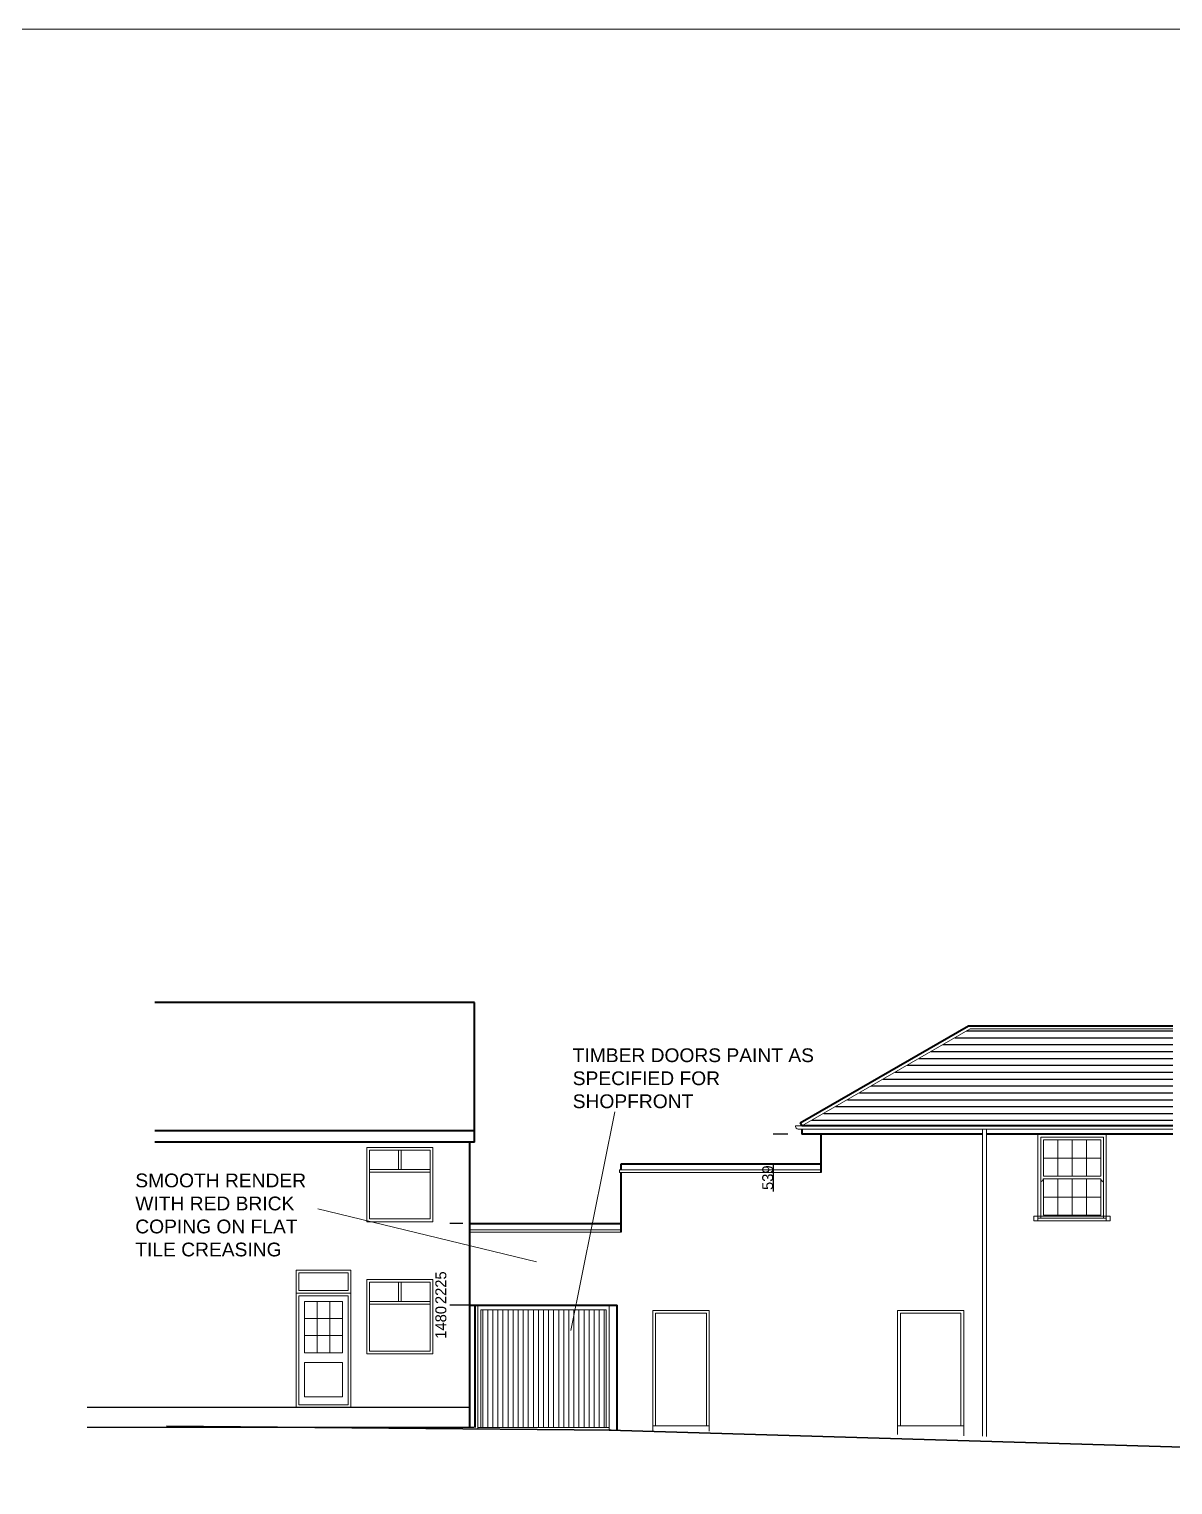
# Model space of a CAD drawing. Header units: millimetres. Extents: x -159872 to 386485, y -250577 to 158966.
# Drawn here: x 250767 to 271554, y 58188 to 84644 of the extents above; entities that cross this region are included whole.
import ezdxf

# ---------------------------------------------------------------- set-up
doc = ezdxf.new("R2010")
doc.units = ezdxf.units.MM
doc.header["$PDMODE"] = 1
doc.header["$PDSIZE"] = -2
doc.layers.get('0').update_dxf_attribs({"lineweight": 25})
for name, color, linetype, lineweight in [('Dimension', 7, 'Continuous', 5), ('LDS-ground line', 1, 'Continuous', 35), ('LDS-hatch', 253, 'Continuous', 9), ('LDS-hatch_Hatch', 7, 'Continuous', 5), ('LDS-struct-extg-doors windows', 7, 'Continuous', 9), ('LDS-struct-extg-walls', 1, 'Continuous', 40), ('LDS-text-1-50', 7, 'Continuous', 9), ('LDS-vport', 100, 'Continuous', 18)]:
    doc.layers.add(name, color=color, linetype=linetype, lineweight=lineweight)
doc.styles.add('2Stone Sans', font='')
doc.styles.add('Arial', font='Arial.ttf')
doc.styles.add('Verdana', font='Verdana.ttf')
doc.styles.get('2Stone Sans').set_extended_font_data('2Stone Sans')
doc.dimstyles.new('DIM-5', dxfattribs={"dimtxt": 2.541058, "dimasz": 0.18, "dimexe": 0.0006, "dimexo": 0.0012, "dimgap": 0.0004, "dimtad": 1, "dimtih": 1, "dimtoh": 1, "dimdec": 0, "dimdsep": 46, "dimtxsty": 'Verdana', "dimblk": 'DOT', "dimblk1": 'DOT', "dimblk2": 'DOT', "dimcen": 0, "dimazin": 0, "dimtfac": 1, "dimtdec": 0, "dimtix": 1, "dimtofl": 0, "dimtmove": 0, "dimatfit": 0, "dimldrblk": 'DOT', "dimfxl": 1, "dimfrac": 2, "dimtolj": 1, "dimarcsym": 0})

# ---------------------------------------------------------------- blocks, each defined once
blk = doc.blocks.new('_Dot')
at = {"color": 0, "linetype": 'ByBlock', "lineweight": -2}
blk.add_line((-0.5, 0), (-1, 0), dxfattribs=at)
at = {"color": 0, "linetype": 'ByBlock', "const_width": 0.5}
blk.add_lwpolyline([(-0.25, 0, 1), (0.25, 0, 1)], format="xyb", close=True, dxfattribs=at)
blk = doc.blocks.new('*D470')
at = {"layer": 'Defpoints', "color": 0}
for p in [(258851, 61456), (258412, 59231), (258851, 59231)]:
    blk.add_point(p, dxfattribs=at)
at = {"layer": 'Dimension', "color": 0, "lineweight": -2}
for p, q in [((258412, 61456), (258412, 61457)), ((258851, 61456), (258412, 61456)), ((258851, 59231), (258412, 59231)), ((258412, 59231), (258412, 59231))]:
    blk.add_line(p, q, dxfattribs=at)
at = {"layer": 'Dimension', "color": 0, "lineweight": -2, "xscale": 0.18, "yscale": 0.18, "zscale": 0.18}
for p, rotation in [((258412, 61456), 270), ((258412, 59231), 90)]:
    blk.add_blockref('_Dot', p, dxfattribs=dict(at, rotation=rotation))
at = {"layer": 'Dimension', "color": 0, "insert": (258251, 61771), "char_height": 200, "attachment_point": 5, "rotation": 90, "style": '2Stone Sans'}
blk.add_mtext('\\A1;2225', dxfattribs=at)
blk = doc.blocks.new('*D471')
at = {"layer": 'Defpoints', "color": 0}
for p in [(258412, 62936), (258650, 62936), (258650, 61456)]:
    blk.add_point(p, dxfattribs=at)
at = {"layer": 'Dimension', "color": 0, "lineweight": -2}
for p, q in [((258650, 62936), (258412, 62936)), ((258412, 62936), (258412, 62936)), ((258650, 61456), (258412, 61456)), ((258412, 61456), (258412, 61456))]:
    blk.add_line(p, q, dxfattribs=at)
at = {"layer": 'Dimension', "color": 0, "lineweight": -2, "xscale": 0.18, "yscale": 0.18, "zscale": 0.18}
for p, rotation in [((258412, 62936), 270), ((258412, 61456), 90)]:
    blk.add_blockref('_Dot', p, dxfattribs=dict(at, rotation=rotation))
at = {"layer": 'Dimension', "color": 0, "insert": (258251, 61142), "char_height": 200, "attachment_point": 5, "rotation": 90, "style": '2Stone Sans'}
blk.add_mtext('\\A1;1480', dxfattribs=at)
blk = doc.blocks.new('*D472')
at = {"layer": 'Defpoints', "color": 0}
for p in [(264291, 64563), (264554, 64563), (264554, 64023)]:
    blk.add_point(p, dxfattribs=at)
at = {"layer": 'Dimension', "color": 0, "lineweight": -2}
for p, q in [((264554, 64563), (264291, 64563)), ((264291, 64563), (264291, 64563)), ((264554, 64023), (264291, 64023)), ((264291, 64023), (264291, 63518)), ((264291, 64023), (264291, 64023))]:
    blk.add_line(p, q, dxfattribs=at)
at = {"layer": 'Dimension', "color": 0, "lineweight": -2, "xscale": 0.18, "yscale": 0.18, "zscale": 0.18}
for p, rotation in [((264291, 64563), 270), ((264291, 64023), 90)]:
    blk.add_blockref('_Dot', p, dxfattribs=dict(at, rotation=rotation))
at = {"layer": 'Dimension', "color": 0, "insert": (264191, 63771), "char_height": 200, "attachment_point": 5, "rotation": 90, "style": '2Stone Sans'}
blk.add_mtext('\\A1;539', dxfattribs=at)

msp = doc.modelspace()

# ---------------------------------------------------------------- hatches: boundary and pattern name
at = {"layer": 'LDS-hatch_Hatch', "linetype": 'Continuous', "lineweight": 25}
h = msp.add_hatch(dxfattribs=at)
h.set_pattern_fill('_USER_1-4', color=41, scale=0.5, angle=315, style=0, pattern_type=2)
h.set_pattern_definition([(360, (355808.48, 52438.79), (-4e-10, 125), [])])
h.paths.add_polyline_path([(271554.13227, 66477.2566), (267871.86947, 66477.2566), (264812.13227, 64710.7165), (271554.13227, 64710.7165)])

# ---------------------------------------------------------------- linework, layer by layer
at = {"color": 7}
for p, q in [((258775.41961, 59596.27034), (251820.17052, 59596.27034)), ((258775.41961, 59231.27034), (251820.17052, 59231.27034))]:
    msp.add_line(p, q, dxfattribs=at)
at = {"layer": 'LDS-ground line', "color": 7}
for p, q in [((261346.27479, 59180.0359), (253264.64068, 59252.7954)), ((261311.13227, 59182.0224), (277505.88601, 58704.12068))]:
    msp.add_line(p, q, dxfattribs=at)
at = {"layer": 'LDS-hatch', "color": 7}
for p, q in [((261410.90245, 64968.07036), (260609.51825, 60994.43426)), ((257480.18795, 64271.27118), (257480.17615, 63921.27118)), ((257530.18795, 64271.2695), (257530.17615, 63921.2695)), ((258055.15254, 63921.27034), (256955.22337, 63921.27034)), ((258055.15254, 63871.27034), (256955.22337, 63871.27034)), ((261494.63315, 63913.30455), (261884.63315, 63913.30455)), ((261494.63315, 63867.30455), (261494.63315, 63913.30455)), ((261494.63315, 63867.30455), (261884.63315, 63867.30455)), ((261854.63315, 63913.30455), (264937.13227, 63913.30455)), ((261854.63315, 63867.30455), (264937.13227, 63867.30455)), ((264907.13227, 63913.30455), (265162.13227, 63913.30455)), ((264907.13227, 63867.30455), (265162.13227, 63867.30455)), ((256012.21851, 63203.96746), (259987.09383, 62242.60423)), ((258775.26143, 62825.96393), (261524.63315, 62825.96393)), ((258775.26367, 62779.96393), (261524.63315, 62779.96393)), ((258775.26367, 62779.96393), (261524.63315, 62779.96393)), ((257480.18795, 61871.27118), (257480.17615, 61521.27118)), ((257530.18795, 61871.2695), (257530.17615, 61521.2695)), ((256000.51286, 61522.31169), (256000.51286, 60590.20924)), ((256231.51286, 61522.31169), (256231.51286, 60590.20924)), ((256462.51286, 61522.31169), (256462.51286, 60590.20924)), ((258055.15254, 61521.27034), (256955.22337, 61521.27034)), ((258055.15254, 61471.27034), (256955.22337, 61471.27034)), ((256462.51286, 61211.54257), (255769.62574, 61211.54257)), ((259010.76703, 59230.71099), (259010.74676, 61371.24538)), ((259102.76703, 59230.71191), (259102.74676, 61371.2463)), ((259194.76703, 59230.71283), (259194.74676, 61371.24722)), ((259286.76703, 59230.71375), (259286.74676, 61371.24814)), ((259378.76703, 59230.71467), (259378.74676, 61371.24906)), ((259470.76703, 59230.71558), (259470.74676, 61371.24997)), ((259562.76703, 59230.7165), (259562.74676, 61371.25089)), ((259654.86703, 59230.7165), (259654.84676, 61371.25089)), ((259746.96703, 59230.7165), (259746.94676, 61371.25089)), ((259839.06703, 59230.7165), (259839.04676, 61371.25089)), ((259931.16703, 59230.7165), (259931.14676, 61371.25089)), ((260023.26703, 59230.7165), (260023.24676, 61371.25089)), ((260115.36703, 59230.7165), (260115.38729, 61260.95724)), ((260207.46703, 59230.7165), (260207.48729, 61371.25089)), ((260299.56703, 59230.7165), (260299.58729, 61371.25089)), ((260391.66703, 59230.7165), (260391.68729, 61371.25089)), ((260483.76703, 59230.7165), (260483.78729, 61371.25089)), ((260575.86703, 59230.7165), (260575.88729, 61371.25089)), ((260667.96703, 59230.7165), (260667.98729, 61371.25089)), ((260759.96703, 59230.71558), (260759.98729, 61371.24997)), ((260851.96703, 59230.71467), (260851.98729, 61371.24906)), ((260943.96703, 59230.71375), (260943.98729, 61371.24814)), ((261035.96703, 59230.71283), (261035.98729, 61371.24722)), ((261127.96703, 59230.71191), (261127.98729, 61371.2463)), ((261219.96703, 59230.71099), (261219.98729, 61371.24538)), ((256462.51286, 60900.8759), (255769.62574, 60900.8759)), ((256462.51286, 60590.20924), (255769.62574, 60590.20924))]:
    msp.add_line(p, q, dxfattribs=at)
at = {"layer": 'LDS-hatch', "color": 7, "flags": 128}
for points in [[(256905.22337, 62971.27034), (258105.15254, 62971.27034), (258105.15254, 64321.27034), (256905.22337, 64321.27034)], [(256955.22337, 63021.27034), (258055.15254, 63021.27034), (258055.15254, 64271.27034), (256955.22337, 64271.27034)], [(256612.51286, 61672.31169), (255619.62574, 61672.31169), (255619.62574, 62092.59876), (256612.51286, 62092.59876)], [(256562.51286, 61722.31169), (255669.62574, 61722.31169), (255669.62574, 62042.59876), (256562.51286, 62042.59876)], [(256905.22337, 60571.27034), (258105.15254, 60571.27034), (258105.15254, 61921.27034), (256905.22337, 61921.27034)], [(256612.51286, 59594.95722), (255619.62574, 59594.95722), (255619.62574, 61672.31169), (256612.51286, 61672.31169)], [(256955.22337, 60621.27034), (258055.15254, 60621.27034), (258055.15254, 61871.27034), (256955.22337, 61871.27034)], [(256562.51286, 59644.95722), (255669.62574, 59644.95722), (255669.62574, 61622.31169), (256562.51286, 61622.31169)], [(256462.51286, 60590.20924), (255769.62574, 60590.20924), (255769.62574, 61522.31169), (256462.51286, 61522.31169)], [(256462.51286, 59789.44504), (255769.62574, 59789.44504), (255769.62574, 60410.13877), (256462.51286, 60410.13877)]]:
    msp.add_lwpolyline(points, close=True, dxfattribs=at)
at = {"layer": 'LDS-struct-extg-doors windows', "color": 7}
for p, q in [((264812.13227, 64710.7165), (267871.86947, 66477.2566)), ((267871.86947, 66477.2566), (271554.13227, 66477.2566)), ((264812.13227, 64710.7165), (264696.5473, 64710.7165)), ((264696.5473, 64710.7165), (264696.5473, 64700.7165)), ((271554.13227, 64655.7165), (264741.5473, 64655.7165)), ((268093.80033, 64655.7165), (268093.80033, 59071.09469)), ((268168.80033, 64655.7165), (268168.80033, 59069.40553)), ((269102.13227, 64560.7165), (269102.13227, 62985.7165)), ((270342.13227, 64560.7165), (269102.13227, 64560.7165)), ((270342.13227, 64560.70938), (269102.13227, 64560.70225)), ((270342.13227, 64560.70938), (269102.13227, 64560.70225)), ((269102.13227, 64560.70225), (269102.13227, 62985.7165)), ((269102.13227, 64560.70225), (269102.13227, 62985.7165)), ((270342.13227, 64560.7165), (270342.13227, 62985.7165)), ((270342.13227, 62985.72363), (270342.13227, 64560.70938)), ((270342.13227, 64560.70938), (270342.13227, 62985.72363)), ((269152.13227, 64508.52875), (270292.13227, 64508.53588)), ((269152.13227, 64508.52875), (269152.13227, 63037.89)), ((269202.13227, 64456.35525), (270242.13227, 64456.36238)), ((269202.13227, 64456.35525), (269202.13227, 63799.79613)), ((269462.13227, 64456.36238), (269462.13227, 63799.80325)), ((269722.13227, 64456.36238), (269722.13227, 63799.80325)), ((269982.13227, 64456.36238), (269982.13227, 63799.80325)), ((270242.13227, 64456.36238), (270242.13227, 63799.80325)), ((270292.13227, 64508.53588), (270292.13227, 63037.89713)), ((264937.13227, 64023.30455), (261854.63315, 64023.30455)), ((269202.13227, 64128.07569), (270242.13227, 64128.08281)), ((269202.13227, 63799.79613), (270242.13227, 63799.80325)), ((269152.13227, 63695.44913), (269162.13227, 63695.44913)), ((269162.13227, 63705.88383), (269162.13227, 63695.44913)), ((269197.13227, 63747.62263), (270247.13227, 63747.62975)), ((269197.13227, 63747.62263), (269197.13227, 63742.40528)), ((269202.13227, 63747.62263), (269202.13227, 63090.0635)), ((269462.13227, 63747.62263), (269462.13227, 63090.0635)), ((269722.13227, 63747.62263), (269722.13227, 63090.0635)), ((269982.13227, 63747.62263), (269982.13227, 63090.0635)), ((270242.13227, 63747.62975), (270242.13227, 63090.07063)), ((270247.13227, 63747.62975), (270247.13227, 63742.4124)), ((270282.13227, 63705.89095), (270282.13227, 63695.45625)), ((270292.13227, 63695.45625), (270282.13227, 63695.45625)), ((269202.13227, 63418.84306), (270242.13227, 63418.85019)), ((269027.13227, 62985.7165), (269027.13227, 63068.94106)), ((270417.13227, 63068.94106), (269027.13227, 63068.94106)), ((270417.13227, 62985.7165), (269027.13227, 62985.7165)), ((269102.13227, 63037.89), (270342.13227, 63037.89713)), ((269102.13227, 62985.7165), (270342.13227, 62985.72363)), ((269102.13227, 62985.7165), (270342.13227, 62985.72363)), ((269202.13227, 63090.0635), (270242.13227, 63090.07063)), ((270417.13227, 62985.7165), (270417.13227, 63068.94106)), ((258919.60179, 61456.25089), (261311.13227, 61456.25089)), ((258919.60179, 59201.8834), (258919.60179, 61456.25089)), ((261311.13227, 59180.06118), (261311.13227, 61456.25089)), ((258974.32642, 61371.25089), (258974.60186, 59230.7165)), ((261256.40763, 61371.25089), (258974.32642, 61371.25089)), ((260115.36703, 61371.25089), (260115.36703, 59230.7165)), ((260796.36107, 61371.25089), (260796.36108, 61371.25089)), ((261256.40763, 61371.25089), (261256.40763, 59230.7165)), ((261455.13227, 61371.25089), (261455.13227, 61371.25089)), ((262101.91021, 61359.21331), (263126.91021, 61359.21331)), ((262101.91021, 61359.21331), (262101.91021, 59175.4744)), ((262151.91021, 61309.21331), (263076.91021, 61309.21331)), ((262151.91021, 59259.21331), (262151.91021, 61309.21331)), ((263076.91021, 59259.21331), (263076.91021, 61309.21331)), ((263126.91021, 61359.21331), (263126.91021, 59161.51432)), ((266552.13227, 61359.21331), (267752.13227, 61359.21331)), ((266552.13227, 61359.21331), (266552.13227, 59105.8162)), ((266602.13227, 61309.21331), (267702.13227, 61309.21331)), ((266602.13227, 59259.21331), (266602.13227, 61309.21331)), ((267702.13227, 59259.21331), (267702.13227, 61309.21331)), ((267752.13227, 61359.21331), (267752.13227, 59078.78975)), ((258919.60186, 59230.7165), (261311.13227, 59230.7165)), ((262101.91021, 59259.21331), (263126.91021, 59259.21331)), ((266552.13227, 59259.21331), (267752.13227, 59259.21331))]:
    msp.add_line(p, q, dxfattribs=at)
at = {"layer": 'LDS-struct-extg-doors windows', "color": 7, "flags": 128}
for points in [[(258974.32646, 61370.95724), (260115.36703, 61370.95724), (260115.36703, 59230.7165), (258974.32646, 59230.7165)], [(260115.36703, 59230.7165), (261256.40763, 59230.7165), (261256.40763, 61371.25089), (260115.36703, 61371.25089)]]:
    msp.add_lwpolyline(points, close=True, dxfattribs=at)
at = {"layer": 'LDS-struct-extg-doors windows', "color": 7}
msp.add_arc((264741.5473, 64700.7165), 45, 180, 270, dxfattribs=at)
for points in [[(269162.13227, 63705.88383), (269174.50663, 63705.88383), (269197.13227, 63729.49299), (269197.13227, 63742.40528)], [(270247.13227, 63742.4124), (270247.13227, 63729.50012), (270269.7579, 63705.89095), (270282.13227, 63705.89095)]]:
    msp.add_open_spline(points, degree=2, dxfattribs=at)
at = {"layer": 'LDS-struct-extg-walls', "color": 7}
for p, q in [((258858.34183, 66954.93515), (253050.60855, 66954.93515)), ((258858.34183, 64414.85631), (258858.34183, 66954.93515)), ((264779.63227, 64767.00815), (267837.13227, 66532.2566)), ((267837.13227, 66532.2566), (271554.13227, 66532.2566)), ((258858.34183, 64621.27034), (253050.60855, 64621.27034)), ((264779.63227, 64767.00815), (264812.13227, 64710.7165)), ((271554.13227, 64710.7165), (264812.13227, 64710.7165)), ((264812.13227, 64655.7165), (264812.13227, 64560.7165)), ((268093.80033, 64560.7165), (264812.13227, 64560.7165)), ((265162.13227, 63867.30455), (265162.13227, 64560.7165)), ((271554.13227, 64560.7165), (268168.80033, 64560.7165)), ((258858.34183, 64414.85631), (253050.60855, 64414.85631)), ((258775.41961, 59231.27034), (258775.13227, 64414.85631)), ((261524.63315, 64023.30455), (261854.63315, 64023.30455)), ((261524.63315, 63913.30455), (261524.63315, 64023.30455)), ((261854.63315, 64023.30455), (264937.13227, 64023.30455)), ((264937.13227, 64023.30455), (265162.13227, 64023.30455)), ((261524.63315, 62779.96393), (261524.63315, 63867.30455)), ((258775.25609, 62935.96393), (261524.63315, 62935.96393)), ((258775.30811, 61456.25089), (261455.13227, 61456.25089)), ((258875.41961, 59231.27589), (258875.29793, 61456.25089)), ((261455.13227, 59180.06118), (261455.13227, 61456.25089))]:
    msp.add_line(p, q, dxfattribs=at)
at = {"layer": 'LDS-vport', "color": 7, "linetype": 'Continuous', "lineweight": 5, "transparency": 33554687, "flags": 128}
msp.add_lwpolyline([(215350.91413, 84643.97935), (303498.00446, 84643.97935), (303498.00446, 35643.97935), (215350.91413, 35643.97935)], close=True, dxfattribs=at)

# ---------------------------------------------------------------- texts
at = {"layer": 'LDS-text-1-50', "color": 7, "char_height": 250, "width": 4500, "attachment_point": 1, "line_spacing_factor": 1.004016, "style": 'Arial'}
for s, insert in [('TIMBER DOORS PAINT AS SPECIFIED FOR\\PSHOPFRONT', (260646.14879, 66121.40002)), ('SMOOTH RENDER\\PWITH RED BRICK \\PCOPING ON FLAT\\PTILE CREASING', (252696.3938, 63846.173))]:
    msp.add_mtext(s, dxfattribs=dict(at, insert=insert))

# ---------------------------------------------------------------- dimensions: what is measured, and where the dimension line sits
at = {"layer": 'Dimension', "color": 7}
for base, p1, p2, override, picture, middle in [((264290.62601, 64562.7165), (264554.03015, 64023.30455), (264554.03015, 64562.7165), {"dimtxt": 200, "dimgap": 6.68941e-14, "dimtih": 0, "dimtoh": 0, "dimpost": '<>', "dimtxsty": '2Stone Sans', "dimtix": 0}, '*D472', (264290.62601, 63770.5636)), ((258411.926, 62935.95284), (258650.49514, 61456.2398), (258650.41406, 62935.95284), {"dimtxt": 200, "dimgap": 1.73958e-13, "dimtih": 0, "dimtoh": 0, "dimpost": '<>', "dimtxsty": '2Stone Sans', "dimtix": 0, "dimtmove": 2}, '*D471', (258251.41211, 61141.79767)), ((258411.93243, 59231.27589), (258850.67636, 61456.25089), (258850.67636, 59231.27589), {"dimtxt": 200, "dimgap": 2.79646e-13, "dimtih": 0, "dimtoh": 0, "dimpost": '<>', "dimtxsty": '2Stone Sans', "dimtix": 0, "dimtmove": 2}, '*D470', (258251.41854, 61770.72578))]:
    dim = msp.add_linear_dim(base=base, p1=p1, p2=p2, angle=270, dimstyle='DIM-5', override=override, dxfattribs=at)
    dim.commit()
    dim.dimension.update_dxf_attribs({"geometry": picture, "text_midpoint": middle, "dimtype": 160})

doc.saveas('drawing.dxf')
